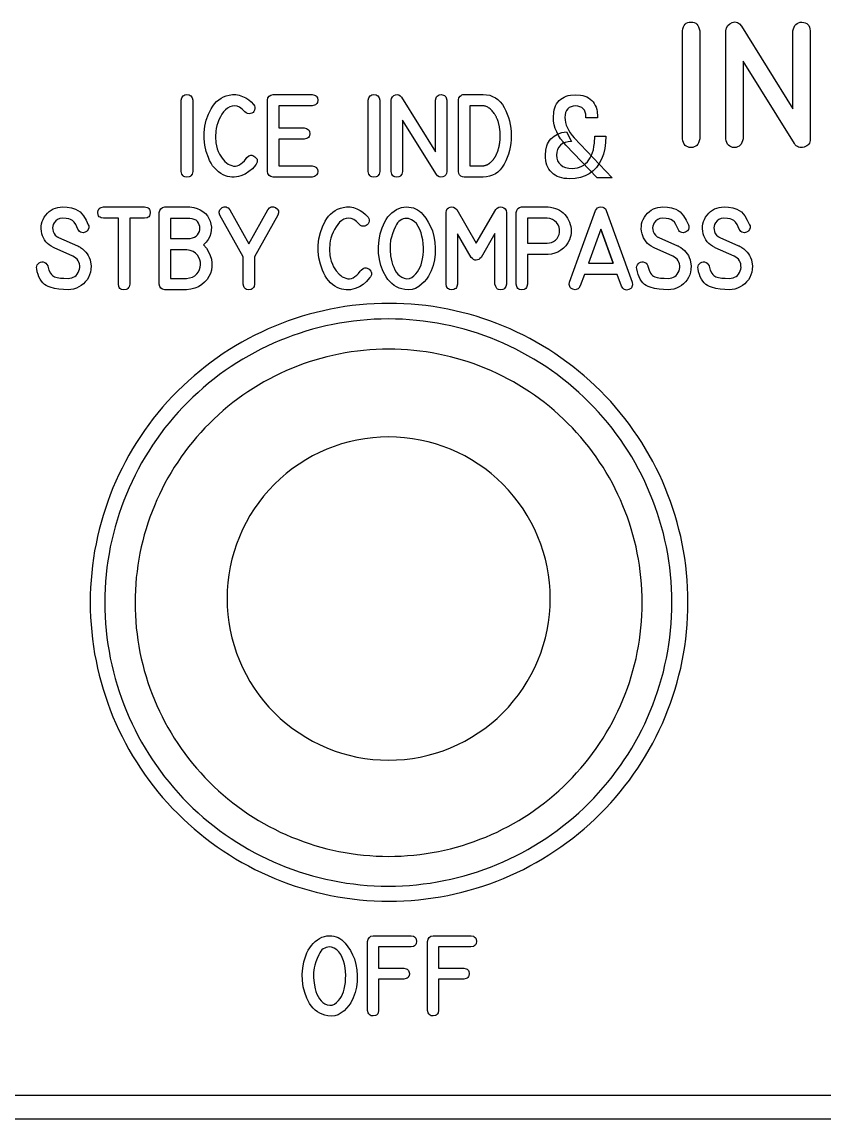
# Model space of a CAD drawing. Extents: x 361 to 684, y 82 to 686.
# Drawn here: x 577.57 to 607.11, y 127.32 to 167.75 of the extents above; entities that cross this region are included whole.
import ezdxf

# ---------------------------------------------------------------- set-up
doc = ezdxf.new("R2010")
doc.units = 0
for name, color, linetype in [('_BACKPANEL', 5, 'CONTINUOUS'), ('_ENGRAVING', 105, 'CONTINUOUS'), ('_TOPLAYER', 1, 'CONTINUOUS')]:
    doc.layers.add(name, color=color, linetype=linetype)

msp = doc.modelspace()

# ---------------------------------------------------------------- linework, layer by layer
at = {"layer": '_BACKPANEL'}
msp.add_lwpolyline([(591.072, 152.472, 0.414214), (585.122, 146.522, 0.414214), (591.072, 140.572, 0.414214), (597.022, 146.522, 0.414214)], format="xyb", close=True, dxfattribs=at)
at = {"layer": '_ENGRAVING'}
for points in [[(602.527, 163.446), (602.511, 163.372), (602.488, 163.307), (602.459, 163.253), (602.422, 163.208), (602.378, 163.174), (602.328, 163.149), (602.27, 163.134), (602.206, 163.13), (602.142, 163.135), (602.084, 163.15), (602.034, 163.175), (601.99, 163.209), (601.954, 163.254), (601.925, 163.308), (601.902, 163.372), (601.887, 163.446), (601.887, 167.429), (601.902, 167.504), (601.925, 167.568), (601.954, 167.623), (601.99, 167.668), (602.034, 167.703), (602.084, 167.728), (602.142, 167.743), (602.206, 167.748), (602.27, 167.743), (602.328, 167.728), (602.378, 167.704), (602.422, 167.669), (602.459, 167.624), (602.488, 167.569), (602.511, 167.504), (602.527, 167.429)], [(606.598, 163.446), (606.594, 163.39), (606.583, 163.339), (606.566, 163.293), (606.541, 163.253), (606.508, 163.218), (606.469, 163.188), (606.423, 163.164), (606.369, 163.146), (606.313, 163.134), (606.261, 163.13), (606.212, 163.134), (606.166, 163.147), (606.123, 163.168), (606.084, 163.197), (606.047, 163.234), (606.014, 163.28), (604.122, 166.314), (604.122, 163.446), (604.106, 163.372), (604.083, 163.308), (604.054, 163.254), (604.017, 163.21), (603.974, 163.175), (603.924, 163.151), (603.867, 163.136), (603.803, 163.131), (603.739, 163.136), (603.682, 163.151), (603.632, 163.175), (603.589, 163.21), (603.553, 163.254), (603.524, 163.308), (603.502, 163.372), (603.487, 163.446), (603.487, 167.425), (603.514, 167.532), (603.563, 167.619), (603.634, 167.686), (603.727, 167.733), (603.777, 167.747), (603.825, 167.752), (603.871, 167.749), (603.915, 167.736), (603.957, 167.714), (603.997, 167.683), (604.07, 167.594), (605.962, 164.555), (605.962, 167.425), (605.977, 167.5), (605.999, 167.565), (606.029, 167.621), (606.066, 167.665), (606.11, 167.7), (606.163, 167.725), (606.223, 167.739), (606.29, 167.743), (606.357, 167.738), (606.416, 167.722), (606.467, 167.697), (606.51, 167.662), (606.544, 167.617), (606.57, 167.563), (606.588, 167.499), (606.598, 167.425)], [(583.857, 162.245), (583.832, 162.154), (583.788, 162.088), (583.759, 162.066), (583.726, 162.049), (583.646, 162.037), (583.565, 162.05), (583.532, 162.066), (583.504, 162.089), (583.46, 162.154), (583.436, 162.245), (583.436, 164.87), (583.46, 164.961), (583.504, 165.027), (583.532, 165.05), (583.565, 165.066), (583.646, 165.08), (583.726, 165.067), (583.759, 165.05), (583.788, 165.027), (583.832, 164.962), (583.857, 164.87)], [(586.191, 162.515), (586.177, 162.496), (586.17, 162.486), (586.164, 162.477), (586.054, 162.349), (585.929, 162.242), (585.787, 162.154), (585.63, 162.086), (585.548, 162.061), (585.466, 162.045), (585.384, 162.037), (585.302, 162.038), (585.221, 162.047), (585.14, 162.066), (585.06, 162.092), (584.979, 162.128), (584.889, 162.178), (584.805, 162.237), (584.728, 162.303), (584.656, 162.378), (584.591, 162.461), (584.532, 162.551), (584.479, 162.65), (584.432, 162.757), (584.357, 162.981), (584.308, 163.21), (584.283, 163.443), (584.282, 163.68), (584.307, 163.914), (584.358, 164.139), (584.433, 164.354), (584.535, 164.559), (584.595, 164.655), (584.661, 164.741), (584.734, 164.818), (584.814, 164.885), (584.9, 164.943), (584.992, 164.992), (585.091, 165.031), (585.196, 165.061), (585.321, 165.08), (585.445, 165.078), (585.569, 165.056), (585.693, 165.013), (585.812, 164.954), (585.919, 164.885), (586.015, 164.806), (586.1, 164.715), (586.107, 164.705), (586.135, 164.659), (586.149, 164.611), (586.149, 164.562), (586.136, 164.51), (586.111, 164.461), (586.079, 164.423), (586.038, 164.395), (585.989, 164.377), (585.933, 164.37), (585.879, 164.379), (585.827, 164.404), (585.778, 164.445), (585.679, 164.546), (585.583, 164.616), (585.488, 164.657), (585.395, 164.668), (585.305, 164.655), (585.22, 164.625), (585.14, 164.579), (585.065, 164.516), (584.996, 164.44), (584.932, 164.354), (584.875, 164.257), (584.823, 164.151), (584.78, 164.042), (584.745, 163.935), (584.72, 163.833), (584.705, 163.734), (584.693, 163.517), (584.71, 163.298), (584.73, 163.19), (584.759, 163.086), (584.797, 162.985), (584.844, 162.886), (584.939, 162.733), (585.045, 162.611), (585.103, 162.562), (585.164, 162.521), (585.227, 162.488), (585.293, 162.463), (585.361, 162.448), (585.428, 162.447), (585.495, 162.459), (585.561, 162.485), (585.627, 162.524), (585.692, 162.576), (585.758, 162.642), (585.822, 162.722), (585.851, 162.76), (585.921, 162.82), (585.957, 162.837), (585.994, 162.845), (586.031, 162.845), (586.069, 162.836), (586.145, 162.792), (586.206, 162.729), (586.224, 162.696), (586.234, 162.662), (586.236, 162.627), (586.229, 162.59)], [(588.252, 164.666), (587.022, 164.666), (587.022, 163.854), (587.96, 163.854), (588.052, 163.829), (588.088, 163.81), (588.118, 163.786), (588.141, 163.757), (588.157, 163.724), (588.17, 163.643), (588.157, 163.562), (588.14, 163.529), (588.117, 163.5), (588.088, 163.476), (588.051, 163.457), (587.96, 163.433), (587.022, 163.433), (587.022, 162.457), (588.252, 162.457), (588.344, 162.433), (588.409, 162.39), (588.432, 162.361), (588.449, 162.328), (588.462, 162.248), (588.449, 162.168), (588.432, 162.135), (588.409, 162.107), (588.344, 162.064), (588.252, 162.04), (586.815, 162.04), (586.733, 162.062), (586.67, 162.105), (586.627, 162.168), (586.605, 162.251), (586.605, 164.872), (586.628, 164.959), (586.671, 165.022), (586.734, 165.063), (586.815, 165.08), (588.252, 165.08), (588.344, 165.061), (588.38, 165.043), (588.409, 165.02), (588.432, 164.991), (588.448, 164.957), (588.461, 164.872), (588.448, 164.787), (588.431, 164.753), (588.408, 164.724), (588.379, 164.701), (588.343, 164.684)], [(590.743, 162.245), (590.717, 162.154), (590.674, 162.088), (590.645, 162.066), (590.612, 162.049), (590.531, 162.037), (590.451, 162.05), (590.418, 162.066), (590.389, 162.089), (590.346, 162.154), (590.321, 162.245), (590.321, 164.87), (590.346, 164.961), (590.389, 165.027), (590.418, 165.05), (590.451, 165.066), (590.531, 165.08), (590.612, 165.067), (590.645, 165.05), (590.674, 165.027), (590.717, 164.962), (590.743, 164.87)], [(593.214, 162.245), (593.205, 162.174), (593.177, 162.118), (593.13, 162.075), (593.064, 162.047), (592.993, 162.037), (592.93, 162.048), (592.876, 162.081), (592.83, 162.135), (591.583, 164.135), (591.583, 162.245), (591.558, 162.154), (591.514, 162.089), (591.486, 162.067), (591.453, 162.05), (591.373, 162.037), (591.294, 162.05), (591.261, 162.067), (591.232, 162.089), (591.189, 162.154), (591.165, 162.245), (591.165, 164.867), (591.183, 164.937), (591.215, 164.995), (591.262, 165.039), (591.323, 165.07), (591.388, 165.083), (591.447, 165.071), (591.501, 165.037), (591.549, 164.978), (592.796, 162.975), (592.796, 164.867), (592.82, 164.959), (592.839, 164.996), (592.864, 165.025), (592.893, 165.048), (592.928, 165.064), (593.012, 165.077), (593.095, 165.063), (593.128, 165.046), (593.156, 165.023), (593.179, 164.994), (593.196, 164.958), (593.214, 164.867)], [(593.848, 165.08), (594.547, 165.08), (594.674, 165.073), (594.792, 165.051), (594.901, 165.014), (595.003, 164.962), (595.097, 164.895), (595.182, 164.813), (595.259, 164.717), (595.328, 164.605), (595.389, 164.485), (595.442, 164.362), (595.486, 164.236), (595.523, 164.107), (595.551, 163.974), (595.572, 163.839), (595.584, 163.701), (595.588, 163.56), (595.584, 163.419), (595.572, 163.281), (595.551, 163.146), (595.523, 163.014), (595.486, 162.885), (595.441, 162.759), (595.388, 162.636), (595.327, 162.515), (595.258, 162.404), (595.181, 162.307), (595.096, 162.226), (595.002, 162.159), (594.901, 162.107), (594.791, 162.07), (594.673, 162.048), (594.547, 162.04), (593.848, 162.04), (593.851, 162.04), (593.848, 162.04), (593.795, 162.049), (593.727, 162.076), (593.679, 162.118), (593.651, 162.177), (593.642, 162.251), (593.64, 162.251), (593.642, 164.872), (593.64, 164.884), (593.659, 164.96), (593.705, 165.023), (593.737, 165.048), (593.771, 165.066), (593.809, 165.077), (593.85, 165.08)], [(598.756, 162.011), (597.598, 163.219), (597.496, 163.333), (597.406, 163.452), (597.328, 163.575), (597.261, 163.702), (597.207, 163.833), (597.169, 163.965), (597.146, 164.101), (597.138, 164.238), (597.152, 164.427), (597.168, 164.512), (597.192, 164.592), (597.222, 164.667), (597.258, 164.736), (597.302, 164.799), (597.352, 164.856), (597.408, 164.907), (597.469, 164.952), (597.536, 164.989), (597.609, 165.02), (597.687, 165.044), (597.77, 165.061), (597.953, 165.074), (598.136, 165.061), (598.219, 165.045), (598.296, 165.022), (598.369, 164.992), (598.435, 164.956), (598.496, 164.914), (598.552, 164.864), (598.602, 164.809), (598.645, 164.748), (598.681, 164.682), (598.711, 164.611), (598.735, 164.534), (598.751, 164.451), (598.764, 164.27), (598.764, 164.228), (598.338, 164.228), (598.338, 164.27), (598.332, 164.357), (598.313, 164.435), (598.282, 164.501), (598.238, 164.557), (598.182, 164.601), (598.116, 164.633), (598.04, 164.652), (597.953, 164.659), (597.867, 164.652), (597.79, 164.631), (597.723, 164.597), (597.667, 164.549), (597.622, 164.488), (597.59, 164.416), (597.571, 164.333), (597.565, 164.238), (597.57, 164.146), (597.587, 164.051), (597.615, 163.956), (597.654, 163.858), (597.703, 163.761), (597.761, 163.667), (597.83, 163.576), (597.907, 163.488), (599.297, 162.011)], [(594.547, 162.459), (594.553, 162.459), (594.561, 162.459), (594.566, 162.46), (594.573, 162.46), (594.579, 162.461), (594.587, 162.462), (594.593, 162.463), (594.601, 162.463), (594.607, 162.464), (594.614, 162.465), (594.626, 162.468), (594.632, 162.47), (594.639, 162.474), (594.646, 162.474), (594.654, 162.477), (594.66, 162.478), (594.668, 162.481), (594.681, 162.487), (594.696, 162.493), (594.702, 162.495), (594.709, 162.499), (594.721, 162.506), (594.736, 162.514), (594.742, 162.518), (594.749, 162.523), (594.763, 162.532), (594.769, 162.535), (594.777, 162.541), (594.783, 162.545), (594.791, 162.551), (594.797, 162.555), (594.804, 162.56), (594.819, 162.572), (594.831, 162.584), (594.837, 162.59), (594.844, 162.597), (594.85, 162.603), (594.858, 162.61), (594.871, 162.622), (594.877, 162.628), (594.884, 162.636), (594.89, 162.642), (594.898, 162.65), (594.91, 162.665), (594.923, 162.682), (594.935, 162.698), (594.941, 162.706), (594.948, 162.714), (594.953, 162.723), (594.96, 162.732), (594.965, 162.742), (594.972, 162.751), (594.984, 162.769), (594.989, 162.779), (594.996, 162.788), (595.001, 162.798), (595.008, 162.808), (595.016, 162.827), (595.022, 162.837), (595.028, 162.849), (595.034, 162.859), (595.04, 162.87), (595.044, 162.88), (595.049, 162.892), (595.06, 162.915), (595.07, 162.938), (595.074, 162.949), (595.079, 162.962), (595.083, 162.974), (595.088, 162.987), (595.095, 163.011), (595.099, 163.023), (595.104, 163.036), (595.111, 163.062), (595.12, 163.087), (595.123, 163.099), (595.126, 163.114), (595.129, 163.126), (595.134, 163.14), (595.136, 163.151), (595.14, 163.165), (595.144, 163.194), (595.146, 163.206), (595.15, 163.22), (595.152, 163.233), (595.155, 163.247), (595.159, 163.275), (595.161, 163.289), (595.165, 163.304), (595.168, 163.332), (595.169, 163.344), (595.171, 163.36), (595.174, 163.388), (595.175, 163.416), (595.177, 163.446), (595.178, 163.474), (595.179, 163.488), (595.181, 163.504), (595.182, 163.517), (595.183, 163.532), (595.183, 163.545), (595.183, 163.56), (595.183, 163.574), (595.183, 163.589), (595.182, 163.603), (595.181, 163.618), (595.181, 163.632), (595.181, 163.646), (595.178, 163.676), (595.177, 163.703), (595.174, 163.734), (595.172, 163.761), (595.169, 163.789), (595.167, 163.802), (595.166, 163.817), (595.16, 163.845), (595.157, 163.858), (595.156, 163.872), (595.152, 163.9), (595.147, 163.928), (595.14, 163.955), (595.135, 163.98), (595.131, 163.993), (595.128, 164.007), (595.123, 164.02), (595.12, 164.034), (595.113, 164.059), (595.106, 164.084), (595.1, 164.095), (595.097, 164.108), (595.088, 164.133), (595.079, 164.157), (595.074, 164.168), (595.07, 164.181), (595.064, 164.191), (595.06, 164.203), (595.049, 164.225), (595.04, 164.246), (595.03, 164.268), (595.024, 164.278), (595.019, 164.288), (595.008, 164.308), (594.996, 164.328), (594.989, 164.337), (594.984, 164.347), (594.972, 164.365), (594.966, 164.374), (594.962, 164.383), (594.936, 164.417), (594.913, 164.449), (594.886, 164.479), (594.859, 164.507), (594.834, 164.533), (594.806, 164.555), (594.777, 164.577), (594.749, 164.596), (594.723, 164.613), (594.696, 164.626), (594.668, 164.636), (594.639, 164.647), (594.626, 164.651), (594.614, 164.656), (594.587, 164.66), (594.561, 164.662), (594.553, 164.662), (594.547, 164.662), (594.058, 164.662), (594.058, 162.459)], [(597.801, 163.346), (597.679, 163.338), (597.571, 163.314), (597.477, 163.273), (597.399, 163.216), (597.336, 163.145), (597.291, 163.06), (597.264, 162.962), (597.255, 162.851), (597.265, 162.741), (597.293, 162.645), (597.341, 162.561), (597.407, 162.49), (597.49, 162.434), (597.59, 162.394), (597.704, 162.37), (597.834, 162.362), (597.93, 162.367), (598.021, 162.381), (598.106, 162.406), (598.185, 162.44), (598.259, 162.483), (598.327, 162.537), (598.39, 162.6), (598.447, 162.673), (598.498, 162.755), (598.542, 162.845), (598.579, 162.943), (598.61, 163.048), (598.633, 163.162), (598.65, 163.284), (598.664, 163.551), (599.069, 163.551), (599.06, 163.31), (599.03, 163.088), (598.981, 162.885), (598.913, 162.7), (598.826, 162.535), (598.721, 162.391), (598.599, 162.267), (598.459, 162.164), (598.303, 162.083), (598.131, 162.026), (597.944, 161.991), (597.74, 161.979), (597.636, 161.983), (597.538, 161.994), (597.446, 162.011), (597.36, 162.036), (597.28, 162.068), (597.206, 162.107), (597.139, 162.154), (597.077, 162.207), (597.022, 162.267), (596.974, 162.333), (596.933, 162.404), (596.9, 162.482), (596.875, 162.565), (596.856, 162.655), (596.845, 162.75), (596.842, 162.851), (596.855, 163.028), (596.893, 163.187), (596.922, 163.26), (596.957, 163.327), (596.999, 163.39), (597.048, 163.448), (597.102, 163.501), (597.161, 163.548), (597.225, 163.589), (597.295, 163.625), (597.45, 163.677), (597.625, 163.706)], [(579.608, 159.514), (579.632, 159.504), (579.659, 159.49), (579.683, 159.477), (579.706, 159.463), (579.73, 159.449), (579.801, 159.398), (579.864, 159.342), (579.92, 159.282), (579.969, 159.217), (580.011, 159.148), (580.047, 159.074), (580.075, 158.995), (580.096, 158.912), (580.112, 158.776), (580.108, 158.636), (580.09, 158.536), (580.06, 158.441), (580.019, 158.349), (579.965, 158.261), (579.902, 158.179), (579.832, 158.108), (579.753, 158.046), (579.668, 157.995), (579.571, 157.95), (579.472, 157.918), (579.372, 157.899), (579.27, 157.893), (579.098, 157.899), (578.931, 157.915), (578.768, 157.943), (578.609, 157.982), (578.533, 158.009), (578.463, 158.045), (578.398, 158.09), (578.339, 158.145), (578.286, 158.209), (578.238, 158.282), (578.196, 158.365), (578.16, 158.457), (578.133, 158.558), (578.112, 158.663), (578.107, 158.715), (578.114, 158.764), (578.134, 158.809), (578.165, 158.852), (578.205, 158.887), (578.25, 158.909), (578.299, 158.918), (578.352, 158.915), (578.407, 158.897), (578.452, 158.866), (578.489, 158.823), (578.516, 158.768), (578.521, 158.755), (578.563, 158.61), (578.619, 158.497), (578.652, 158.453), (578.688, 158.416), (578.728, 158.389), (578.771, 158.369), (578.869, 158.342), (578.984, 158.323), (579.116, 158.313), (579.267, 158.312), (579.337, 158.316), (579.401, 158.329), (579.46, 158.351), (579.513, 158.381), (579.56, 158.419), (579.602, 158.467), (579.638, 158.522), (579.668, 158.587), (579.687, 158.648), (579.695, 158.711), (579.694, 158.775), (579.683, 158.841), (579.662, 158.904), (579.634, 158.962), (579.597, 159.014), (579.553, 159.061), (579.503, 159.097), (579.44, 159.131), (578.749, 159.434), (578.727, 159.446), (578.646, 159.493), (578.573, 159.544), (578.509, 159.601), (578.452, 159.662), (578.404, 159.728), (578.363, 159.799), (578.331, 159.874), (578.306, 159.954), (578.286, 160.048), (578.277, 160.14), (578.279, 160.229), (578.291, 160.316), (578.314, 160.401), (578.347, 160.483), (578.391, 160.562), (578.446, 160.639), (578.508, 160.71), (578.575, 160.772), (578.646, 160.824), (578.722, 160.867), (578.803, 160.9), (578.889, 160.924), (578.979, 160.938), (579.074, 160.943), (579.238, 160.938), (579.393, 160.909), (579.468, 160.89), (579.544, 160.861), (579.632, 160.813), (579.71, 160.756), (579.776, 160.692), (579.832, 160.619), (579.927, 160.459), (580.012, 160.287), (580.026, 160.248), (580.03, 160.178), (580.011, 160.115), (579.973, 160.058), (579.942, 160.032), (579.902, 160.009), (579.861, 159.996), (579.817, 159.992), (579.772, 159.999), (579.729, 160.014), (579.69, 160.039), (579.658, 160.074), (579.63, 160.118), (579.548, 160.295), (579.495, 160.377), (579.425, 160.445), (579.361, 160.48), (579.293, 160.504), (579.196, 160.521), (579.059, 160.525), (578.965, 160.513), (578.883, 160.48), (578.812, 160.427), (578.754, 160.352), (578.723, 160.296), (578.704, 160.237), (578.697, 160.175), (578.7, 160.109), (578.717, 160.031), (578.749, 159.962), (578.795, 159.903), (578.855, 159.853), (578.868, 159.843), (578.885, 159.833), (578.901, 159.826), (578.919, 159.818)], [(581.119, 158.097), (581.119, 160.522), (580.572, 160.522), (580.481, 160.541), (580.445, 160.559), (580.416, 160.583), (580.393, 160.612), (580.377, 160.646), (580.364, 160.732), (580.377, 160.817), (580.394, 160.852), (580.416, 160.881), (580.446, 160.905), (580.481, 160.923), (580.572, 160.943), (582.086, 160.943), (582.176, 160.923), (582.211, 160.905), (582.24, 160.882), (582.263, 160.853), (582.279, 160.818), (582.292, 160.732), (582.28, 160.646), (582.263, 160.611), (582.241, 160.582), (582.212, 160.559), (582.176, 160.541), (582.086, 160.522), (581.54, 160.522), (581.54, 158.097), (581.513, 158.005), (581.493, 157.969), (581.468, 157.939), (581.438, 157.917), (581.403, 157.901), (581.32, 157.889), (581.238, 157.903), (581.205, 157.919), (581.177, 157.942), (581.154, 157.972), (581.137, 158.007)], [(583.756, 160.943), (583.892, 160.923), (584.017, 160.888), (584.131, 160.837), (584.233, 160.771), (584.322, 160.694), (584.396, 160.609), (584.456, 160.516), (584.501, 160.416), (584.53, 160.31), (584.543, 160.201), (584.54, 160.088), (584.521, 159.973), (584.484, 159.858), (584.428, 159.747), (584.352, 159.642), (584.257, 159.541), (584.362, 159.418), (584.444, 159.29), (584.505, 159.157), (584.544, 159.019), (584.563, 158.881), (584.563, 158.748), (584.545, 158.619), (584.509, 158.495), (584.454, 158.378), (584.383, 158.269), (584.295, 158.171), (584.19, 158.081), (584.07, 158.005), (583.936, 157.948), (583.789, 157.909), (583.628, 157.889), (583.624, 157.889), (582.83, 157.889), (582.748, 157.911), (582.686, 157.953), (582.642, 158.015), (582.619, 158.096), (582.619, 160.731), (582.641, 160.814), (582.684, 160.876), (582.747, 160.919), (582.83, 160.943)], [(586.625, 160.834), (586.686, 160.905), (586.719, 160.927), (586.754, 160.942), (586.789, 160.948), (586.827, 160.946), (586.906, 160.917), (586.973, 160.865), (586.995, 160.835), (587.01, 160.801), (587.016, 160.763), (587.015, 160.723), (586.99, 160.633), (586.133, 159.101), (586.133, 158.103), (586.115, 158.011), (586.097, 157.974), (586.074, 157.945), (586.045, 157.921), (586.011, 157.905), (585.925, 157.892), (585.839, 157.905), (585.804, 157.921), (585.776, 157.945), (585.752, 157.974), (585.735, 158.011), (585.717, 158.103), (585.717, 159.101), (584.861, 160.633), (584.836, 160.722), (584.835, 160.762), (584.842, 160.799), (584.855, 160.833), (584.877, 160.864), (584.941, 160.915), (585.019, 160.944), (585.056, 160.946), (585.092, 160.94), (585.128, 160.926), (585.162, 160.903), (585.226, 160.834), (585.926, 159.584)], [(590.398, 158.366), (590.385, 158.346), (590.377, 158.336), (590.371, 158.327), (590.261, 158.199), (590.135, 158.091), (589.993, 158.003), (589.835, 157.934), (589.752, 157.909), (589.67, 157.893), (589.588, 157.885), (589.506, 157.886), (589.424, 157.896), (589.343, 157.914), (589.262, 157.941), (589.181, 157.977), (589.091, 158.027), (589.007, 158.086), (588.929, 158.153), (588.857, 158.228), (588.791, 158.311), (588.732, 158.402), (588.679, 158.502), (588.632, 158.609), (588.557, 158.834), (588.506, 159.064), (588.481, 159.297), (588.481, 159.536), (588.506, 159.771), (588.557, 159.997), (588.633, 160.213), (588.735, 160.419), (588.795, 160.515), (588.862, 160.602), (588.935, 160.679), (589.015, 160.747), (589.101, 160.805), (589.194, 160.854), (589.293, 160.893), (589.399, 160.923), (589.524, 160.942), (589.649, 160.94), (589.774, 160.918), (589.899, 160.875), (590.017, 160.816), (590.125, 160.747), (590.222, 160.667), (590.307, 160.576), (590.315, 160.565), (590.342, 160.52), (590.356, 160.472), (590.356, 160.422), (590.343, 160.369), (590.319, 160.321), (590.286, 160.283), (590.245, 160.254), (590.195, 160.236), (590.139, 160.229), (590.085, 160.238), (590.033, 160.263), (589.984, 160.304), (589.885, 160.406), (589.787, 160.477), (589.692, 160.518), (589.599, 160.528), (589.509, 160.515), (589.424, 160.486), (589.343, 160.439), (589.268, 160.376), (589.198, 160.299), (589.134, 160.213), (589.076, 160.116), (589.025, 160.009), (588.981, 159.899), (588.946, 159.793), (588.921, 159.69), (588.905, 159.59), (588.893, 159.372), (588.911, 159.152), (588.931, 159.044), (588.96, 158.939), (588.999, 158.837), (589.046, 158.739), (589.141, 158.585), (589.248, 158.462), (589.306, 158.413), (589.366, 158.372), (589.43, 158.338), (589.497, 158.313), (589.564, 158.298), (589.632, 158.297), (589.699, 158.309), (589.766, 158.335), (589.832, 158.374), (589.898, 158.427), (589.963, 158.493), (590.028, 158.573), (590.057, 158.612), (590.128, 158.672), (590.164, 158.689), (590.201, 158.697), (590.238, 158.697), (590.276, 158.688), (590.353, 158.644), (590.414, 158.58), (590.432, 158.547), (590.442, 158.513), (590.443, 158.478), (590.437, 158.441)], [(592.681, 160.064), (592.739, 159.856), (592.775, 159.643), (592.79, 159.427), (592.784, 159.207), (592.757, 158.99), (592.707, 158.782), (592.635, 158.584), (592.541, 158.396), (592.468, 158.286), (592.384, 158.185), (592.287, 158.092), (592.178, 158.008), (592.06, 157.941), (591.937, 157.9), (591.807, 157.885), (591.671, 157.896), (591.561, 157.921), (591.458, 157.955), (591.362, 157.999), (591.272, 158.053), (591.189, 158.117), (591.112, 158.191), (591.043, 158.274), (590.979, 158.367), (590.872, 158.569), (590.79, 158.782), (590.734, 159.006), (590.704, 159.24), (590.699, 159.479), (590.719, 159.715), (590.764, 159.948), (590.834, 160.178), (590.878, 160.288), (590.928, 160.39), (590.985, 160.485), (591.048, 160.572), (591.116, 160.651), (591.191, 160.722), (591.272, 160.786), (591.359, 160.841), (591.448, 160.886), (591.54, 160.917), (591.633, 160.936), (591.728, 160.943), (591.817, 160.938), (591.903, 160.925), (591.984, 160.904), (592.061, 160.874), (592.134, 160.835), (592.203, 160.787), (592.267, 160.731), (592.327, 160.666), (592.437, 160.525), (592.532, 160.377), (592.613, 160.224)], [(595.408, 158.097), (595.383, 158.006), (595.339, 157.941), (595.31, 157.918), (595.277, 157.902), (595.197, 157.889), (595.117, 157.903), (595.084, 157.919), (595.056, 157.942), (595.013, 158.007), (594.988, 158.097), (594.988, 159.96), (594.476, 159.085), (594.434, 159.041), (594.39, 159.01), (594.343, 158.99), (594.294, 158.982), (594.245, 158.987), (594.198, 159.005), (594.155, 159.038), (594.114, 159.085), (593.605, 159.956), (593.607, 158.097), (593.584, 158.007), (593.565, 157.971), (593.541, 157.942), (593.511, 157.92), (593.477, 157.904), (593.391, 157.891), (593.307, 157.904), (593.272, 157.92), (593.244, 157.943), (593.221, 157.972), (593.203, 158.007), (593.185, 158.097), (593.185, 160.731), (593.199, 160.808), (593.228, 160.868), (593.274, 160.911), (593.335, 160.936), (593.402, 160.943), (593.465, 160.929), (593.523, 160.895), (593.577, 160.841), (594.294, 159.608), (595.019, 160.841), (595.073, 160.895), (595.13, 160.929), (595.192, 160.942), (595.258, 160.935), (595.319, 160.91), (595.364, 160.867), (595.394, 160.808), (595.408, 160.731)], [(596.913, 160.943), (596.941, 160.943), (597.035, 160.932), (597.125, 160.914), (597.211, 160.889), (597.293, 160.856), (597.368, 160.817), (597.436, 160.772), (597.499, 160.722), (597.557, 160.665), (597.609, 160.603), (597.655, 160.534), (597.695, 160.46), (597.73, 160.381), (597.758, 160.298), (597.778, 160.216), (597.79, 160.135), (597.794, 160.054), (597.789, 159.973), (597.777, 159.893), (597.756, 159.814), (597.727, 159.735), (597.668, 159.617), (597.596, 159.513), (597.511, 159.422), (597.414, 159.345), (597.307, 159.282), (597.192, 159.235), (597.07, 159.204), (596.941, 159.188), (596.913, 159.186), (596.188, 159.186), (596.188, 158.099), (596.165, 158.007), (596.146, 157.971), (596.122, 157.941), (596.093, 157.918), (596.059, 157.902), (595.976, 157.889), (595.894, 157.902), (595.86, 157.918), (595.831, 157.941), (595.808, 157.971), (595.789, 158.007), (595.766, 158.099), (595.766, 160.734), (595.787, 160.816), (595.827, 160.879), (595.885, 160.921), (595.963, 160.943), (595.976, 160.943)], [(597.737, 158.176), (598.215, 159.491), (598.694, 160.806), (598.725, 160.865), (598.768, 160.908), (598.822, 160.934), (598.889, 160.943), (598.957, 160.935), (599.012, 160.909), (599.055, 160.866), (599.086, 160.806), (600.042, 158.169), (600.051, 158.073), (600.045, 158.032), (600.032, 157.996), (600.013, 157.964), (599.987, 157.937), (599.914, 157.898), (599.832, 157.883), (599.795, 157.887), (599.761, 157.898), (599.729, 157.918), (599.699, 157.945), (599.647, 158.023), (599.493, 158.449), (598.278, 158.449), (598.129, 158.033), (598.076, 157.955), (598.046, 157.928), (598.013, 157.909), (597.978, 157.897), (597.94, 157.894), (597.857, 157.91), (597.784, 157.951), (597.758, 157.978), (597.739, 158.009), (597.728, 158.045), (597.724, 158.084)], [(601.706, 159.514), (601.73, 159.504), (601.756, 159.49), (601.78, 159.477), (601.803, 159.463), (601.828, 159.449), (601.898, 159.398), (601.962, 159.342), (602.018, 159.282), (602.067, 159.217), (602.109, 159.148), (602.144, 159.074), (602.172, 158.995), (602.193, 158.912), (602.21, 158.776), (602.205, 158.636), (602.187, 158.536), (602.158, 158.441), (602.116, 158.349), (602.063, 158.261), (602, 158.179), (601.929, 158.108), (601.851, 158.046), (601.765, 157.995), (601.668, 157.95), (601.57, 157.918), (601.469, 157.899), (601.367, 157.893), (601.196, 157.899), (601.029, 157.915), (600.866, 157.943), (600.707, 157.982), (600.631, 158.009), (600.56, 158.045), (600.496, 158.09), (600.437, 158.145), (600.384, 158.209), (600.336, 158.282), (600.294, 158.365), (600.258, 158.457), (600.231, 158.558), (600.21, 158.663), (600.205, 158.715), (600.212, 158.764), (600.231, 158.809), (600.263, 158.852), (600.303, 158.887), (600.347, 158.909), (600.396, 158.918), (600.45, 158.915), (600.504, 158.897), (600.55, 158.866), (600.586, 158.823), (600.614, 158.768), (600.619, 158.755), (600.661, 158.61), (600.717, 158.497), (600.75, 158.453), (600.786, 158.416), (600.825, 158.389), (600.868, 158.369), (600.966, 158.342), (601.081, 158.323), (601.214, 158.313), (601.364, 158.312), (601.434, 158.316), (601.499, 158.329), (601.558, 158.351), (601.611, 158.381), (601.658, 158.419), (601.699, 158.467), (601.735, 158.522), (601.765, 158.587), (601.784, 158.648), (601.793, 158.711), (601.792, 158.775), (601.78, 158.841), (601.76, 158.904), (601.731, 158.962), (601.695, 159.014), (601.65, 159.061), (601.601, 159.097), (601.537, 159.131), (600.847, 159.434), (600.824, 159.446), (600.744, 159.493), (600.671, 159.544), (600.607, 159.601), (600.55, 159.662), (600.501, 159.728), (600.461, 159.799), (600.428, 159.874), (600.404, 159.954), (600.384, 160.048), (600.375, 160.14), (600.377, 160.229), (600.389, 160.316), (600.411, 160.401), (600.445, 160.483), (600.489, 160.562), (600.543, 160.639), (600.605, 160.71), (600.672, 160.772), (600.744, 160.824), (600.82, 160.867), (600.901, 160.9), (600.987, 160.924), (601.077, 160.938), (601.172, 160.943), (601.336, 160.938), (601.491, 160.909), (601.566, 160.89), (601.642, 160.861), (601.73, 160.813), (601.807, 160.756), (601.874, 160.692), (601.929, 160.619), (602.024, 160.459), (602.11, 160.287), (602.123, 160.248), (602.128, 160.178), (602.108, 160.115), (602.071, 160.058), (602.04, 160.032), (602, 160.009), (601.958, 159.996), (601.915, 159.992), (601.87, 159.999), (601.826, 160.014), (601.788, 160.039), (601.755, 160.074), (601.728, 160.118), (601.645, 160.295), (601.593, 160.377), (601.522, 160.445), (601.459, 160.48), (601.391, 160.504), (601.294, 160.521), (601.157, 160.525), (601.063, 160.513), (600.981, 160.48), (600.91, 160.427), (600.851, 160.352), (600.821, 160.296), (600.802, 160.237), (600.794, 160.175), (600.797, 160.109), (600.815, 160.031), (600.847, 159.962), (600.893, 159.903), (600.953, 159.853), (600.966, 159.843), (600.982, 159.833), (600.999, 159.826), (601.017, 159.818)], [(603.961, 159.514), (603.985, 159.504), (604.012, 159.49), (604.036, 159.477), (604.059, 159.463), (604.083, 159.449), (604.154, 159.398), (604.217, 159.342), (604.273, 159.282), (604.322, 159.217), (604.364, 159.148), (604.4, 159.074), (604.428, 158.995), (604.449, 158.912), (604.465, 158.776), (604.461, 158.636), (604.443, 158.536), (604.413, 158.441), (604.372, 158.349), (604.318, 158.261), (604.255, 158.179), (604.185, 158.108), (604.106, 158.046), (604.021, 157.995), (603.924, 157.95), (603.825, 157.918), (603.725, 157.899), (603.623, 157.893), (603.452, 157.899), (603.284, 157.915), (603.121, 157.943), (602.962, 157.982), (602.886, 158.009), (602.816, 158.045), (602.751, 158.09), (602.692, 158.145), (602.639, 158.209), (602.591, 158.282), (602.549, 158.365), (602.513, 158.457), (602.486, 158.558), (602.465, 158.663), (602.46, 158.715), (602.467, 158.764), (602.487, 158.809), (602.518, 158.852), (602.558, 158.887), (602.603, 158.909), (602.652, 158.918), (602.705, 158.915), (602.76, 158.897), (602.805, 158.866), (602.842, 158.823), (602.869, 158.768), (602.874, 158.755), (602.916, 158.61), (602.972, 158.497), (603.005, 158.453), (603.041, 158.416), (603.081, 158.389), (603.124, 158.369), (603.222, 158.342), (603.337, 158.323), (603.469, 158.313), (603.62, 158.312), (603.69, 158.316), (603.754, 158.329), (603.813, 158.351), (603.866, 158.381), (603.913, 158.419), (603.955, 158.467), (603.991, 158.522), (604.021, 158.587), (604.04, 158.648), (604.048, 158.711), (604.047, 158.775), (604.036, 158.841), (604.015, 158.904), (603.987, 158.962), (603.95, 159.014), (603.906, 159.061), (603.856, 159.097), (603.793, 159.131), (603.102, 159.434), (603.08, 159.446), (602.999, 159.493), (602.926, 159.544), (602.862, 159.601), (602.805, 159.662), (602.757, 159.728), (602.716, 159.799), (602.684, 159.874), (602.659, 159.954), (602.64, 160.048), (602.63, 160.14), (602.632, 160.229), (602.644, 160.316), (602.667, 160.401), (602.7, 160.483), (602.744, 160.562), (602.799, 160.639), (602.861, 160.71), (602.928, 160.772), (602.999, 160.824), (603.075, 160.867), (603.156, 160.9), (603.242, 160.924), (603.332, 160.938), (603.427, 160.943), (603.591, 160.938), (603.746, 160.909), (603.821, 160.89), (603.897, 160.861), (603.985, 160.813), (604.063, 160.756), (604.129, 160.692), (604.185, 160.619), (604.28, 160.459), (604.365, 160.287), (604.379, 160.248), (604.383, 160.178), (604.364, 160.115), (604.326, 160.058), (604.295, 160.032), (604.255, 160.009), (604.214, 159.996), (604.17, 159.992), (604.125, 159.999), (604.082, 160.014), (604.043, 160.039), (604.011, 160.074), (603.983, 160.118), (603.901, 160.295), (603.848, 160.377), (603.778, 160.445), (603.714, 160.48), (603.646, 160.504), (603.549, 160.521), (603.412, 160.525), (603.318, 160.513), (603.236, 160.48), (603.165, 160.427), (603.107, 160.352), (603.076, 160.296), (603.057, 160.237), (603.05, 160.175), (603.053, 160.109), (603.07, 160.031), (603.102, 159.962), (603.148, 159.903), (603.208, 159.853), (603.221, 159.843), (603.238, 159.833), (603.254, 159.826), (603.272, 159.818)], [(583.756, 160.519), (583.041, 160.519), (583.041, 159.784), (583.761, 159.784), (583.847, 159.8), (583.922, 159.827), (583.985, 159.866), (584.036, 159.918), (584.075, 159.976), (584.103, 160.036), (584.119, 160.098), (584.124, 160.162), (584.117, 160.226), (584.099, 160.287), (584.07, 160.345), (584.029, 160.401), (583.978, 160.449), (583.915, 160.484), (583.841, 160.508)], [(591.74, 160.519), (591.673, 160.515), (591.611, 160.501), (591.553, 160.478), (591.499, 160.445), (591.449, 160.404), (591.403, 160.353), (591.362, 160.293), (591.324, 160.224), (591.26, 160.082), (591.209, 159.95), (591.171, 159.83), (591.146, 159.72), (591.127, 159.552), (591.125, 159.352), (591.145, 159.137), (591.188, 158.924), (591.219, 158.821), (591.257, 158.724), (591.302, 158.631), (591.353, 158.544), (591.413, 158.467), (591.481, 158.403), (591.558, 158.354), (591.643, 158.32), (591.744, 158.3), (591.837, 158.308), (591.924, 158.342), (592.003, 158.402), (592.074, 158.478), (592.136, 158.555), (592.188, 158.635), (592.232, 158.718), (592.268, 158.81), (592.298, 158.916), (592.322, 159.035), (592.34, 159.168), (592.35, 159.308), (592.351, 159.447), (592.343, 159.586), (592.327, 159.725), (592.3, 159.861), (592.264, 159.989), (592.217, 160.111), (592.16, 160.226), (592.092, 160.328), (592.01, 160.409), (591.916, 160.47), (591.808, 160.51)], [(596.913, 160.522), (596.188, 160.522), (596.188, 159.608), (596.913, 159.608), (596.995, 159.615), (597.073, 159.636), (597.146, 159.672), (597.213, 159.721), (597.272, 159.782), (597.317, 159.849), (597.348, 159.923), (597.366, 160.005), (597.369, 160.105), (597.352, 160.198), (597.314, 160.285), (597.256, 160.366), (597.183, 160.435), (597.102, 160.483), (597.012, 160.512)], [(599.341, 158.868), (598.888, 160.121), (598.432, 158.868)], [(598.888, 160.121), (599.341, 158.868)], [(583.624, 158.311), (583.743, 158.325), (583.847, 158.357), (583.936, 158.407), (584.01, 158.475), (584.068, 158.554), (584.111, 158.637), (584.137, 158.724), (584.148, 158.815), (584.142, 158.908), (584.12, 158.997), (584.082, 159.083), (584.028, 159.167), (583.957, 159.241), (583.869, 159.298), (583.764, 159.34), (583.642, 159.365), (583.041, 159.365), (583.041, 158.311)], [(589.809, 133.254), (589.865, 133.053), (589.901, 132.847), (589.915, 132.638), (589.909, 132.425), (589.883, 132.214), (589.834, 132.013), (589.765, 131.822), (589.674, 131.64), (589.603, 131.533), (589.522, 131.436), (589.428, 131.346), (589.323, 131.265), (589.209, 131.2), (589.089, 131.16), (588.964, 131.146), (588.832, 131.156), (588.726, 131.18), (588.626, 131.213), (588.533, 131.256), (588.446, 131.309), (588.366, 131.37), (588.292, 131.441), (588.224, 131.522), (588.163, 131.612), (588.059, 131.807), (587.98, 132.013), (587.926, 132.23), (587.896, 132.457), (587.892, 132.688), (587.911, 132.917), (587.954, 133.142), (588.022, 133.364), (588.065, 133.471), (588.114, 133.57), (588.168, 133.661), (588.229, 133.745), (588.295, 133.822), (588.368, 133.891), (588.446, 133.952), (588.531, 134.006), (588.617, 134.049), (588.705, 134.08), (588.795, 134.098), (588.887, 134.104), (588.974, 134.1), (589.056, 134.088), (589.135, 134.067), (589.21, 134.037), (589.28, 134), (589.347, 133.954), (589.409, 133.899), (589.467, 133.837), (589.573, 133.7), (589.665, 133.557), (589.744, 133.409)], [(590.297, 131.354), (590.297, 133.899), (590.319, 133.984), (590.361, 134.046), (590.422, 134.086), (590.502, 134.104), (591.899, 134.104), (591.986, 134.086), (592.021, 134.068), (592.049, 134.045), (592.071, 134.017), (592.087, 133.984), (592.099, 133.9), (592.086, 133.817), (592.071, 133.784), (592.048, 133.756), (592.02, 133.733), (591.985, 133.716), (591.896, 133.699), (590.702, 133.699), (590.702, 132.91), (591.633, 132.91), (591.72, 132.892), (591.755, 132.875), (591.783, 132.854), (591.805, 132.827), (591.821, 132.795), (591.835, 132.715), (591.824, 132.634), (591.808, 132.601), (591.786, 132.572), (591.758, 132.548), (591.723, 132.529), (591.633, 132.504), (590.702, 132.504), (590.702, 131.354), (590.685, 131.267), (590.668, 131.232), (590.646, 131.204), (590.619, 131.182), (590.587, 131.166), (590.507, 131.152), (590.426, 131.163), (590.392, 131.179), (590.364, 131.201), (590.34, 131.23), (590.321, 131.265)], [(592.503, 131.354), (592.503, 133.899), (592.526, 133.984), (592.567, 134.046), (592.628, 134.086), (592.708, 134.104), (594.105, 134.104), (594.193, 134.086), (594.227, 134.068), (594.255, 134.045), (594.277, 134.017), (594.293, 133.984), (594.306, 133.9), (594.293, 133.817), (594.277, 133.784), (594.255, 133.756), (594.226, 133.733), (594.191, 133.716), (594.102, 133.699), (592.909, 133.699), (592.909, 132.91), (593.839, 132.91), (593.927, 132.892), (593.961, 132.875), (593.99, 132.854), (594.012, 132.827), (594.028, 132.795), (594.041, 132.715), (594.03, 132.634), (594.014, 132.601), (593.992, 132.572), (593.964, 132.548), (593.929, 132.529), (593.839, 132.504), (592.909, 132.504), (592.909, 131.354), (592.891, 131.267), (592.874, 131.232), (592.853, 131.204), (592.826, 131.182), (592.793, 131.166), (592.713, 131.152), (592.632, 131.163), (592.599, 131.179), (592.57, 131.201), (592.546, 131.23), (592.527, 131.265)], [(588.899, 133.695), (588.834, 133.69), (588.774, 133.677), (588.718, 133.654), (588.665, 133.623), (588.617, 133.583), (588.573, 133.534), (588.533, 133.476), (588.497, 133.409), (588.435, 133.271), (588.385, 133.144), (588.349, 133.027), (588.324, 132.921), (588.306, 132.758), (588.304, 132.565), (588.323, 132.357), (588.365, 132.151), (588.395, 132.052), (588.431, 131.957), (588.475, 131.868), (588.525, 131.783), (588.582, 131.708), (588.648, 131.647), (588.722, 131.6), (588.805, 131.566), (588.902, 131.547), (588.993, 131.554), (589.077, 131.587), (589.153, 131.646), (589.222, 131.719), (589.282, 131.794), (589.333, 131.872), (589.375, 131.951), (589.41, 132.041), (589.439, 132.143), (589.462, 132.259), (589.479, 132.387), (589.489, 132.522), (589.49, 132.657), (589.483, 132.792), (589.466, 132.926), (589.441, 133.057), (589.406, 133.182), (589.361, 133.3), (589.306, 133.411), (589.239, 133.509), (589.161, 133.588), (589.069, 133.646), (588.965, 133.686)]]:
    msp.add_lwpolyline(points, close=True, dxfattribs=at)
for points in [[(591.089, 157.391, 0.414214), (580.082, 146.384, 0.414214), (591.089, 135.378, 0.414214), (602.095, 146.384, 0.414214)], [(591.061, 156.816, 0.414214), (580.62, 146.374, 0.414214), (591.061, 135.932, 0.414214), (601.503, 146.374, 0.414214)]]:
    msp.add_lwpolyline(points, format="xyb", close=True, dxfattribs=at)
msp.add_lwpolyline([(678.669, 128.225), (545.638, 128.221), (545.547, 128.212), (545.463, 128.186), (545.386, 128.144), (545.319, 128.089), (545.264, 128.023), (545.222, 127.947), (545.196, 127.862), (545.187, 127.771), (545.196, 127.68), (545.222, 127.596), (545.263, 127.519), (545.319, 127.452), (545.385, 127.397), (545.462, 127.355), (545.547, 127.329), (545.638, 127.32), (546.015, 127.329), (547.115, 127.338), (551.296, 127.351), (566.232, 127.365), (611.65, 127.362)], dxfattribs=at)
at = {"layer": '_TOPLAYER'}
msp.add_lwpolyline([(591.072, 155.706, 0.414214), (581.734, 146.368, 0.414214), (591.072, 137.03, 0.414214), (600.41, 146.368, 0.414214)], format="xyb", close=True, dxfattribs=at)

doc.saveas('drawing.dxf')
